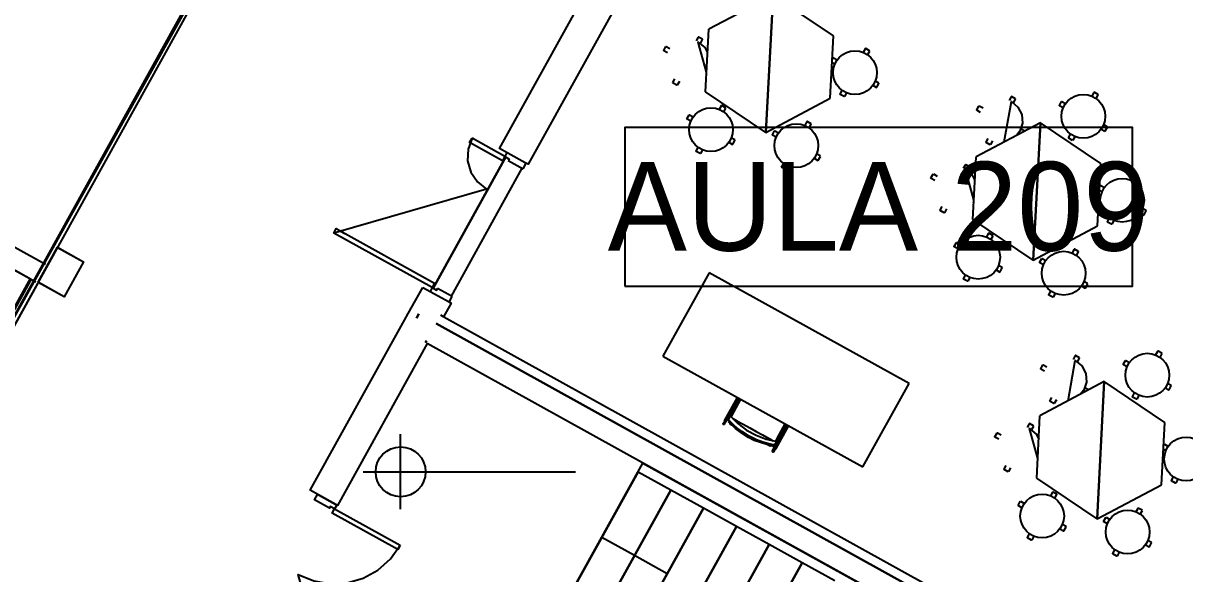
# Model space of a CAD drawing. Header units: metres. Extents: x 3.2 to 22.3, y 0.7 to 22.8.
# Drawn here: x 12.905 to 16.565, y 7.444 to 9.179 of the extents above; entities that cross this region are included whole.
import ezdxf

# ---------------------------------------------------------------- set-up
doc = ezdxf.new("R2010")
doc.units = ezdxf.units.M
for name, color, linetype in [('ARREDI', 9, 'Continuous'), ('PARETI_STRUTTURE', 7, 'Continuous'), ('PORTE_SCALE', 2, 'Continuous'), ('WAYFINDING_RIQUADRI', 7, 'Continuous'), ('WAYFINDING_TESTI', 7, 'Continuous')]:
    doc.layers.add(name, color=color, linetype=linetype)

msp = doc.modelspace()

# ---------------------------------------------------------------- linework, layer by layer
at = {"layer": 'ARREDI'}
msp.add_lwpolyline([(12.646, 7.8424), (15.4497, 12.9001)], close=True, dxfattribs=at)
for points in [[(15.4622, 12.8902), (12.646, 7.8424)], [(12.6655, 7.8452), (15.4622, 12.8902)], [(10.0882, 10.0197), (12.9749, 8.4195)], [(10.0576, 9.9646), (12.9444, 8.3644)], [(15.4581, 9.1388), (15.2677, 9.267), (15.245, 8.8345), (15.2677, 9.267), (15.0649, 9.1594)], [(15.0546, 8.9628), (15.0649, 9.1594)], [(15.0314, 9.1346), (15.0249, 9.1229)], [(15.0325, 9.1349), (15.0314, 9.1346)], [(15.0578, 9.0246), (15.032, 9.1194), (15.0525, 9.1021), (15.061, 9.0855)], [(15.0449, 9.128), (15.0325, 9.1349)], [(15.0387, 9.1152), (15.0452, 9.127)], [(15.0452, 9.127), (15.0449, 9.128)], [(15.4478, 8.9422), (15.4581, 9.1388)], [(14.9229, 9.0931), (14.9298, 9.1055)], [(14.9232, 9.092), (14.9229, 9.0931)], [(14.9349, 9.0855), (14.9232, 9.092)], [(14.9298, 9.1055), (14.9308, 9.1058)], [(14.9308, 9.1058), (14.9426, 9.0993)], [(15.5584, 9.0985), (15.5519, 9.0868)], [(15.5594, 9.0988), (15.5584, 9.0985)], [(15.5718, 9.092), (15.5594, 9.0988)], [(15.5656, 9.0792), (15.5721, 9.0909)], [(15.5721, 9.0909), (15.5718, 9.092)], [(15.4619, 9.0494), (15.4537, 9.054)], [(15.4542, 9.0649), (15.4567, 9.0694)], [(15.4567, 9.0694), (15.4578, 9.0697)], [(15.4578, 9.0697), (15.4695, 9.0632)], [(15.0547, 9.0191), (15.0575, 9.0175)], [(14.952, 8.9914), (14.9585, 9.0031)], [(14.9523, 8.9903), (14.952, 8.9914)], [(14.9647, 8.9835), (14.9523, 8.9903)], [(14.9658, 8.9838), (14.9647, 8.9835)], [(14.9723, 8.9955), (14.9658, 8.9838)], [(15.479, 8.9553), (15.4855, 8.9671)], [(15.5816, 8.983), (15.5933, 8.9765)], [(15.601, 8.9903), (15.5892, 8.9968)], [(15.5933, 8.9765), (15.5944, 8.9768)], [(15.5944, 8.9768), (15.6013, 8.9892)], [(15.6013, 8.9892), (15.601, 8.9903)], [(15.245, 8.8345), (15.0546, 8.9628)], [(15.245, 8.8345), (15.4478, 8.9422)], [(15.4793, 8.9543), (15.479, 8.9553)], [(15.4917, 8.9474), (15.4793, 8.9543)], [(15.4928, 8.9477), (15.4917, 8.9474)], [(15.4993, 8.9594), (15.4928, 8.9477)], [(15.9962, 8.8047), (16.0186, 8.9318), (16.0392, 8.9145), (16.0515, 8.8906), (16.0537, 8.8638), (16.0455, 8.8382), (16.0343, 8.8249)], [(16.018, 8.947), (16.0115, 8.9353)], [(16.0191, 8.9473), (16.018, 8.947)], [(16.0315, 8.9404), (16.0191, 8.9473)], [(16.0253, 8.9276), (16.0318, 8.9394)], [(16.0318, 8.9394), (16.0315, 8.9404)], [(16.1697, 8.9193), (16.1765, 8.9317)], [(16.1765, 8.9317), (16.1776, 8.932)], [(16.1776, 8.932), (16.1893, 8.9255)], [(16.2782, 8.9609), (16.2717, 8.9491)], [(16.2793, 8.9612), (16.2782, 8.9608)], [(16.2917, 8.9543), (16.2793, 8.9612)], [(16.2855, 8.9415), (16.292, 8.9532)], [(16.292, 8.9532), (16.2917, 8.9543)], [(15.1047, 8.919), (15.0982, 8.9073)], [(15.1058, 8.9193), (15.1047, 8.919)], [(15.1182, 8.9124), (15.1058, 8.9193)], [(15.112, 8.8996), (15.1185, 8.9114)], [(15.1185, 8.9114), (15.1182, 8.9124)], [(15.9095, 8.9054), (15.9164, 8.9178)], [(15.9098, 8.9044), (15.9095, 8.9054)], [(15.9215, 8.8979), (15.9098, 8.9044)], [(15.9164, 8.9178), (15.9175, 8.9182)], [(15.9174, 8.9181), (15.9292, 8.9116)], [(16.17, 8.9182), (16.1697, 8.9193)], [(16.1817, 8.9117), (16.17, 8.9182)], [(14.9962, 8.8775), (15.003, 8.8899)], [(14.9965, 8.8764), (14.9962, 8.8775)], [(15.0082, 8.8699), (14.9965, 8.8764)], [(15.003, 8.8899), (15.0041, 8.8902)], [(15.0041, 8.8902), (15.0158, 8.8837)], [(15.3739, 8.8686), (15.3674, 8.8569)], [(15.375, 8.8689), (15.3739, 8.8686)], [(15.3874, 8.862), (15.375, 8.8689)], [(15.3812, 8.8492), (15.3877, 8.861)], [(15.3877, 8.861), (15.3874, 8.862)], [(16.3003, 8.7368), (16.1099, 8.865), (16.0872, 8.4325), (16.1099, 8.865), (15.9071, 8.7574)], [(16.3208, 8.8526), (16.3091, 8.8591)], [(15.2654, 8.8271), (15.2722, 8.8395)], [(15.2657, 8.826), (15.2654, 8.8271)], [(15.2774, 8.8195), (15.2657, 8.826)], [(15.2722, 8.8395), (15.2733, 8.8398)], [(15.2733, 8.8398), (15.285, 8.8333)], [(16.0413, 8.8315), (16.0439, 8.83)], [(16.0605, 8.8388), (16.0489, 8.8453)], [(16.1988, 8.8176), (16.2053, 8.8294)], [(16.2191, 8.8217), (16.2126, 8.81)], [(16.3014, 8.8454), (16.3132, 8.8389)], [(16.3132, 8.8389), (16.3142, 8.8392)], [(16.3142, 8.8392), (16.3211, 8.8516)], [(16.3211, 8.8516), (16.3208, 8.8526)], [(15.0253, 8.7758), (15.0318, 8.7875)], [(15.128, 8.8035), (15.1397, 8.797)], [(15.1473, 8.8108), (15.1356, 8.8173)], [(15.1397, 8.797), (15.1407, 8.7973)], [(15.1407, 8.7973), (15.1476, 8.8097)], [(15.1476, 8.8097), (15.1473, 8.8108)], [(15.9387, 8.8038), (15.9452, 8.8155)], [(15.939, 8.8027), (15.9387, 8.8038)], [(15.9514, 8.7958), (15.939, 8.8027)], [(15.9524, 8.7962), (15.9514, 8.7958)], [(15.9589, 8.8079), (15.9524, 8.7962)], [(16.1991, 8.8166), (16.1988, 8.8176)], [(16.2115, 8.8097), (16.1991, 8.8166)], [(16.2126, 8.81), (16.2115, 8.8097)], [(15.0256, 8.7747), (15.0253, 8.7758)], [(15.038, 8.7679), (15.0256, 8.7747)], [(15.0391, 8.7682), (15.038, 8.7679)], [(15.0456, 8.7799), (15.0391, 8.7682)], [(15.3971, 8.7531), (15.4089, 8.7466)], [(15.4165, 8.7604), (15.4048, 8.7669)], [(15.4099, 8.7469), (15.4168, 8.7593)], [(15.4168, 8.7593), (15.4165, 8.7604)], [(15.8968, 8.5608), (15.9071, 8.7574)], [(15.2945, 8.7254), (15.301, 8.7371)], [(15.2948, 8.7243), (15.2945, 8.7254)], [(15.3072, 8.7175), (15.2948, 8.7243)], [(15.3083, 8.7178), (15.3072, 8.7175)], [(15.3148, 8.7295), (15.3083, 8.7178)], [(15.4089, 8.7466), (15.4099, 8.7469)], [(15.8736, 8.7326), (15.8671, 8.7209)], [(15.8747, 8.7329), (15.8736, 8.7326)], [(15.9, 8.6226), (15.8742, 8.7174), (15.8947, 8.7001), (15.9032, 8.6835)], [(15.8871, 8.726), (15.8747, 8.7329)], [(15.8809, 8.7132), (15.8874, 8.725)], [(15.8874, 8.725), (15.8871, 8.726)], [(16.29, 8.5402), (16.3003, 8.7368)], [(15.7651, 8.6911), (15.7719, 8.7035)], [(15.7654, 8.69), (15.7651, 8.6911)], [(15.7771, 8.6835), (15.7654, 8.69)], [(15.7719, 8.7035), (15.773, 8.7038)], [(15.773, 8.7038), (15.7847, 8.6973)], [(16.4005, 8.6965), (16.394, 8.6848)], [(16.4016, 8.6968), (16.4005, 8.6965)], [(16.414, 8.69), (16.4016, 8.6968)], [(16.4078, 8.6772), (16.4143, 8.6889)], [(16.4143, 8.6889), (16.414, 8.69)], [(16.304, 8.6474), (16.2959, 8.652)], [(16.2964, 8.6629), (16.2989, 8.6674)], [(16.2989, 8.6674), (16.3, 8.6677)], [(16.3, 8.6677), (16.3117, 8.6612)], [(15.7942, 8.5894), (15.8007, 8.6011)], [(15.8968, 8.6171), (15.8997, 8.6156)], [(15.7945, 8.5883), (15.7942, 8.5894)], [(15.8069, 8.5815), (15.7945, 8.5883)], [(15.808, 8.5818), (15.8069, 8.5815)], [(15.8145, 8.5935), (15.808, 8.5818)], [(16.3212, 8.5533), (16.3277, 8.5651)], [(16.4238, 8.581), (16.4355, 8.5745)], [(16.4432, 8.5883), (16.4314, 8.5948)], [(16.4355, 8.5745), (16.4366, 8.5748)], [(16.4366, 8.5748), (16.4435, 8.5872)], [(16.4435, 8.5872), (16.4432, 8.5883)], [(16.0872, 8.4325), (15.8968, 8.5608)], [(16.0872, 8.4325), (16.29, 8.5402)], [(16.3215, 8.5523), (16.3212, 8.5533)], [(16.3339, 8.5454), (16.3215, 8.5523)], [(16.3349, 8.5457), (16.3339, 8.5454)], [(16.3414, 8.5574), (16.3349, 8.5457)], [(15.9469, 8.517), (15.9404, 8.5053)], [(15.948, 8.5173), (15.9469, 8.517)], [(15.9604, 8.5104), (15.948, 8.5173)], [(15.9542, 8.4976), (15.9607, 8.5094)], [(15.9607, 8.5094), (15.9604, 8.5104)], [(15.8384, 8.4755), (15.8452, 8.4879)], [(15.8387, 8.4744), (15.8384, 8.4755)], [(15.8504, 8.4679), (15.8387, 8.4744)], [(15.8452, 8.4879), (15.8463, 8.4882)], [(15.8463, 8.4882), (15.858, 8.4817)], [(16.2161, 8.4666), (16.2096, 8.4549)], [(16.2171, 8.4669), (16.2161, 8.4666)], [(16.2295, 8.46), (16.2171, 8.4669)], [(16.2233, 8.4473), (16.2298, 8.459)], [(16.2298, 8.459), (16.2295, 8.46)], [(16.1075, 8.4251), (16.1144, 8.4375)], [(16.1079, 8.424), (16.1075, 8.4251)], [(16.1196, 8.4175), (16.1079, 8.424)], [(16.1144, 8.4375), (16.1155, 8.4378)], [(16.1155, 8.4378), (16.1272, 8.4313)], [(15.0662, 8.3926), (14.9207, 8.1302)], [(15.6964, 8.0433), (15.0662, 8.3926)], [(15.8675, 8.3738), (15.874, 8.3855)], [(15.9701, 8.4015), (15.9819, 8.395)], [(15.9895, 8.4088), (15.9778, 8.4153)], [(15.9819, 8.395), (15.9829, 8.3953)], [(15.9829, 8.3953), (15.9898, 8.4077)], [(15.9898, 8.4077), (15.9895, 8.4088)], [(15.8678, 8.3727), (15.8675, 8.3738)], [(15.8802, 8.3659), (15.8678, 8.3727)], [(15.8813, 8.3662), (15.8802, 8.3659)], [(15.8878, 8.3779), (15.8813, 8.3662)], [(16.2393, 8.3511), (16.2511, 8.3446)], [(16.2587, 8.3584), (16.247, 8.3649)], [(16.2511, 8.3446), (16.2521, 8.3449)], [(16.2521, 8.3449), (16.259, 8.3573)], [(16.259, 8.3573), (16.2587, 8.3584)], [(16.1367, 8.3234), (16.1432, 8.3351)], [(16.137, 8.3223), (16.1367, 8.3234)], [(16.1494, 8.3155), (16.137, 8.3223)], [(16.1505, 8.3158), (16.1494, 8.3155)], [(16.157, 8.3275), (16.1505, 8.3158)], [(14.9207, 8.1302), (15.5509, 7.7809)], [(16.2194, 8.1316), (16.2129, 8.1198)], [(16.2205, 8.1319), (16.2194, 8.1316)], [(16.2329, 8.125), (16.2205, 8.1319)], [(16.4796, 8.1454), (16.4731, 8.1337)], [(16.4806, 8.1457), (16.4796, 8.1454)], [(16.493, 8.1389), (16.4806, 8.1457)], [(16.4869, 8.1261), (16.4934, 8.1378)], [(16.4933, 8.1378), (16.493, 8.1389)], [(16.1109, 8.09), (16.1178, 8.1024)], [(16.1112, 8.089), (16.1109, 8.09)], [(16.1229, 8.0825), (16.1112, 8.089)], [(16.1178, 8.1024), (16.1188, 8.1027)], [(16.1188, 8.1027), (16.1306, 8.0962)], [(16.1975, 7.9892), (16.22, 8.1164), (16.2405, 8.099), (16.2529, 8.0751), (16.2551, 8.0483), (16.2469, 8.0227), (16.2356, 8.0095)], [(16.2267, 8.1122), (16.2332, 8.1239)], [(16.2332, 8.1239), (16.2329, 8.125)], [(16.371, 8.1039), (16.3779, 8.1163)], [(16.3714, 8.1028), (16.371, 8.1039)], [(16.3831, 8.0963), (16.3714, 8.1028)], [(16.3779, 8.1163), (16.379, 8.1166)], [(16.379, 8.1166), (16.3907, 8.1101)], [(15.5509, 7.7809), (15.6964, 8.0433)], [(16.5017, 7.9213), (16.3113, 8.0496), (16.2886, 7.6171), (16.3113, 8.0496), (16.1085, 7.9419)], [(16.2427, 8.0161), (16.2453, 8.0146)], [(16.2619, 8.0234), (16.2503, 8.0298)], [(16.5028, 8.0299), (16.5146, 8.0234)], [(16.5222, 8.0372), (16.5105, 8.0437)], [(16.5146, 8.0234), (16.5156, 8.0237)], [(16.5156, 8.0237), (16.5225, 8.0361)], [(16.5225, 8.0361), (16.5222, 8.0372)], [(15.135, 7.9398), (15.1412, 7.951), (15.1561, 7.9777), (15.1635, 7.9911), (15.1654, 7.9946)], [(16.14, 7.9884), (16.1465, 8.0001)], [(16.1403, 7.9873), (16.14, 7.9884)], [(16.1528, 7.9804), (16.1403, 7.9873)], [(16.1538, 7.9807), (16.1527, 7.9804)], [(16.1603, 7.9925), (16.1538, 7.9807)], [(16.4002, 8.0022), (16.4067, 8.014)], [(16.4005, 8.0012), (16.4002, 8.0022)], [(16.4129, 7.9943), (16.4005, 8.0012)], [(16.414, 7.9946), (16.4129, 7.9943)], [(16.4205, 8.0063), (16.414, 7.9946)], [(15.1288, 7.9407), (15.1282, 7.9412), (15.1279, 7.9418), (15.1277, 7.9426), (15.1279, 7.9433), (15.1281, 7.9437), (15.1281, 7.9437), (15.1283, 7.9439), (15.1288, 7.9444), (15.1296, 7.9446)], [(15.1277, 7.9315), (15.1301, 7.9369), (15.1326, 7.9423), (15.1566, 7.918), (15.1839, 7.8973), (15.2139, 7.8807), (15.2459, 7.8685), (15.2793, 7.861), (15.2761, 7.8561), (15.2727, 7.8511), (15.2719, 7.8508), (15.2702, 7.8506), (15.268, 7.8508), (15.2655, 7.8511)], [(15.1296, 7.9446), (15.1303, 7.9446), (15.131, 7.9443), (15.1316, 7.9438), (15.1319, 7.9432), (15.1321, 7.9425)], [(15.1326, 7.9423), (15.1302, 7.9404)], [(15.1302, 7.9404), (15.1326, 7.9423)], [(15.1124, 7.9144), (15.1117, 7.9144), (15.111, 7.9147), (15.1104, 7.9152), (15.11, 7.9159), (15.1099, 7.9166), (15.1101, 7.9173), (15.1103, 7.9178), (15.1103, 7.9178), (15.1105, 7.918), (15.111, 7.9184), (15.1118, 7.9187)], [(15.1142, 7.9165), (15.1141, 7.9157), (15.1139, 7.9153), (15.1139, 7.9153), (15.1137, 7.9151), (15.1131, 7.9147), (15.1124, 7.9144)], [(15.1148, 7.9262), (15.1148, 7.9262), (15.1148, 7.9262), (15.1151, 7.926), (15.1155, 7.9258)], [(15.1161, 7.9254), (15.1155, 7.9258)], [(15.1237, 7.9296), (15.1231, 7.9301), (15.1228, 7.9307), (15.1226, 7.9314), (15.1227, 7.9315), (15.1228, 7.9322), (15.1229, 7.9323), (15.1232, 7.9328), (15.1238, 7.9332), (15.1245, 7.9335)], [(15.1245, 7.9335), (15.1252, 7.9335), (15.1259, 7.9332), (15.1265, 7.9327), (15.1269, 7.9321), (15.127, 7.9314), (15.127, 7.9313), (15.1268, 7.9306), (15.1268, 7.9305), (15.1265, 7.93), (15.1259, 7.9295), (15.1252, 7.9293)], [(15.1248, 7.9291), (15.1272, 7.9345), (15.1278, 7.9358)], [(15.1264, 7.9257), (15.1256, 7.9267)], [(15.1257, 7.9267), (15.1264, 7.9257)], [(15.1315, 7.9254), (15.1298, 7.9274), (15.1286, 7.9292), (15.1278, 7.9307), (15.1277, 7.9316)], [(15.1315, 7.9254), (15.1299, 7.9273), (15.1286, 7.9292), (15.1278, 7.9307), (15.1277, 7.9315)], [(15.1281, 7.9226), (15.1279, 7.9224), (15.1279, 7.9224), (15.1279, 7.9225), (15.1281, 7.9226), (15.129, 7.9234), (15.1295, 7.9239), (15.1301, 7.9244)], [(15.1301, 7.9244), (15.1306, 7.9248), (15.1309, 7.9251), (15.1311, 7.9253)], [(15.132, 7.9184), (15.1316, 7.9178), (15.1313, 7.9172), (15.1311, 7.9168), (15.1309, 7.9165)], [(15.1756, 7.8876), (15.16, 7.8989), (15.1452, 7.9116), (15.1315, 7.9254)], [(15.1756, 7.8876), (15.1601, 7.8988), (15.1453, 7.9115), (15.1316, 7.9253)], [(15.1413, 7.9335), (15.1535, 7.9267)], [(15.1413, 7.9335), (15.1538, 7.9266), (15.1739, 7.9154), (15.1941, 7.9042), (15.2144, 7.893), (15.2346, 7.8818), (15.2547, 7.8706), (15.2672, 7.8637)], [(15.2759, 7.8617), (15.2809, 7.8709), (15.2872, 7.8822), (15.2935, 7.8935), (15.2998, 7.9048), (15.306, 7.9161)], [(16.075, 7.9172), (16.0685, 7.9055)], [(16.076, 7.9175), (16.075, 7.9172)], [(16.0885, 7.9106), (16.076, 7.9175)], [(16.0823, 7.8978), (16.0888, 7.9095)], [(16.0888, 7.9095), (16.0884, 7.9106)], [(16.0982, 7.7453), (16.1085, 7.9419)], [(16.4914, 7.7248), (16.5017, 7.9213)], [(15.1761, 7.8873), (15.1901, 7.8788)], [(15.19, 7.8788), (15.1761, 7.8872)], [(15.2655, 7.8511), (15.2466, 7.8554), (15.228, 7.8612), (15.2099, 7.8686), (15.195, 7.8761)], [(15.2654, 7.8511), (15.2464, 7.8554), (15.2279, 7.8613), (15.2099, 7.8686), (15.195, 7.876)], [(15.255, 7.8705), (15.2672, 7.8637)], [(15.9664, 7.8756), (15.9733, 7.888)], [(15.9668, 7.8746), (15.9665, 7.8756)], [(15.9785, 7.8681), (15.9668, 7.8746)], [(15.9733, 7.888), (15.9744, 7.8883)], [(15.9744, 7.8883), (15.9861, 7.8818)], [(16.1014, 7.8071), (16.0756, 7.902), (16.0961, 7.8846), (16.1046, 7.8681)], [(15.2583, 7.8459), (15.2584, 7.8462), (15.2587, 7.8466), (15.259, 7.8472), (15.2593, 7.8478)], [(15.265, 7.8468), (15.2649, 7.8465), (15.2649, 7.8464), (15.2649, 7.8465)], [(15.2653, 7.8487), (15.2652, 7.8479), (15.2651, 7.8473)], [(15.2651, 7.8473), (15.2662, 7.8471)], [(15.2661, 7.8471), (15.2651, 7.8473)], [(15.2654, 7.8494), (15.2655, 7.85), (15.2656, 7.8505), (15.2657, 7.8507)], [(15.2728, 7.8511), (15.272, 7.8508), (15.2703, 7.8506), (15.2681, 7.8507), (15.2655, 7.8511)], [(15.2674, 7.8469), (15.2686, 7.8469)], [(15.2688, 7.8469), (15.2675, 7.8469)], [(15.2697, 7.8468), (15.2714, 7.847)], [(15.2714, 7.8469), (15.2698, 7.8468)], [(15.2722, 7.8478), (15.272, 7.8485), (15.2721, 7.8493), (15.2724, 7.8498), (15.2724, 7.8499), (15.273, 7.8504), (15.2737, 7.8507), (15.2744, 7.8507), (15.2751, 7.8505), (15.2757, 7.85), (15.2761, 7.8494)], [(15.2761, 7.8494), (15.2763, 7.8487), (15.2762, 7.848), (15.276, 7.8474), (15.2759, 7.8473), (15.2754, 7.8468), (15.2754, 7.8468), (15.2747, 7.8465), (15.2739, 7.8465), (15.2732, 7.8467), (15.2726, 7.8472)], [(15.2764, 7.8536), (15.2755, 7.8522), (15.2731, 7.8487)], [(15.2743, 7.8378), (15.2737, 7.8381)], [(15.275, 7.8374), (15.2747, 7.8375), (15.2743, 7.8378)], [(15.275, 7.8374), (15.2751, 7.8373)], [(15.279, 7.8587), (15.2793, 7.861)], [(15.2792, 7.8601), (15.2797, 7.8606), (15.2804, 7.8609), (15.2811, 7.8609), (15.2819, 7.8607), (15.2825, 7.8603), (15.2829, 7.8596)], [(15.2829, 7.8596), (15.2831, 7.8589), (15.283, 7.8582), (15.2829, 7.8579), (15.2829, 7.8579), (15.2826, 7.8575), (15.2821, 7.857), (15.2814, 7.8567), (15.2806, 7.8567)], [(16.5054, 7.832), (16.4972, 7.8365)], [(16.4978, 7.8475), (16.5003, 7.852)], [(16.5003, 7.852), (16.5013, 7.8523)], [(16.5013, 7.8523), (16.5131, 7.8458)], [(15.2663, 7.8291), (15.2661, 7.8298), (15.2662, 7.8306), (15.2663, 7.8308), (15.2663, 7.8308), (15.2666, 7.8312), (15.2671, 7.8317)], [(15.2703, 7.8308), (15.2705, 7.8301), (15.2704, 7.8293), (15.2703, 7.8291), (15.2703, 7.8291), (15.27, 7.8287), (15.2695, 7.8281), (15.2688, 7.8278), (15.2681, 7.8278), (15.2673, 7.828), (15.2667, 7.8285), (15.2663, 7.8291)], [(16.0982, 7.8017), (16.101, 7.8001)], [(15.9956, 7.774), (16.0021, 7.7857)], [(15.9959, 7.7729), (15.9956, 7.774)], [(16.0083, 7.766), (15.9959, 7.7729)], [(16.0094, 7.7663), (16.0083, 7.766)], [(16.0159, 7.7781), (16.0094, 7.7663)], [(16.2886, 7.6171), (16.0982, 7.7453)], [(16.2886, 7.6171), (16.4914, 7.7247)], [(16.5229, 7.7368), (16.5225, 7.7379)], [(16.5226, 7.7379), (16.5291, 7.7496)], [(16.5353, 7.73), (16.5229, 7.7368)], [(16.5363, 7.7303), (16.5353, 7.73)], [(16.5428, 7.742), (16.5363, 7.7303)], [(16.1483, 7.7016), (16.1418, 7.6899)], [(16.1493, 7.7019), (16.1483, 7.7016)], [(16.1617, 7.695), (16.1493, 7.7019)], [(16.1555, 7.6822), (16.162, 7.6939)], [(16.162, 7.6939), (16.1617, 7.695)], [(16.0397, 7.66), (16.0466, 7.6724)], [(16.04, 7.659), (16.0397, 7.66)], [(16.0518, 7.6525), (16.04, 7.659)], [(16.0466, 7.6724), (16.0477, 7.6727)], [(16.0477, 7.6727), (16.0594, 7.6662)], [(16.4175, 7.6512), (16.411, 7.6395)], [(16.4185, 7.6515), (16.4175, 7.6512)], [(16.4309, 7.6446), (16.4185, 7.6515)], [(16.3089, 7.6096), (16.3158, 7.622)], [(16.3158, 7.622), (16.3169, 7.6223)], [(16.3169, 7.6223), (16.3286, 7.6158)], [(16.4247, 7.6318), (16.4312, 7.6436)], [(16.4312, 7.6436), (16.4309, 7.6446)], [(16.1715, 7.5861), (16.1832, 7.5796)], [(16.1909, 7.5934), (16.1792, 7.5999)], [(16.1832, 7.5796), (16.1843, 7.5799)], [(16.1843, 7.5799), (16.1912, 7.5923)], [(16.1912, 7.5923), (16.1909, 7.5934)], [(16.3092, 7.6086), (16.3089, 7.6096)], [(16.321, 7.6021), (16.3092, 7.6086)], [(16.0689, 7.5584), (16.0754, 7.5701)], [(16.0692, 7.5573), (16.0689, 7.5584)], [(16.0816, 7.5504), (16.0692, 7.5573)], [(16.0827, 7.5507), (16.0816, 7.5504)], [(16.0892, 7.5625), (16.0827, 7.5507)], [(16.4601, 7.543), (16.4483, 7.5495)], [(16.4535, 7.5295), (16.4604, 7.5419)], [(16.4604, 7.5419), (16.4601, 7.543)], [(16.3381, 7.508), (16.3446, 7.5197)], [(16.3384, 7.5069), (16.3381, 7.508)], [(16.3508, 7.5), (16.3384, 7.5069)], [(16.3584, 7.5121), (16.3519, 7.5004)], [(16.4407, 7.5357), (16.4524, 7.5292)], [(16.4524, 7.5292), (16.4535, 7.5295)], [(16.3519, 7.5003), (16.3508, 7.5)]]:
    msp.add_lwpolyline(points, dxfattribs=at)
for centre in [(15.5256, 9.0231), (16.2454, 8.8854), (15.0719, 8.8436), (15.3411, 8.7932), (16.3677, 8.6211), (15.9141, 8.4416), (16.1833, 8.3912), (16.4468, 8.07), (16.5691, 7.8057), (16.1155, 7.6262), (16.3847, 7.5758)]:
    msp.add_circle(centre, 0.0689, dxfattribs=at)
at = {"layer": 'PARETI_STRUTTURE'}
for points in [[(14.4318, 8.7697), (14.406, 8.7841), (14.9396, 9.7466)], [(15.0205, 9.7017), (15.0291, 9.6969), (14.4956, 8.7344), (14.4869, 8.7392)], [(14.3191, 8.8165), (14.3065, 8.7817), (14.3052, 8.7448), (14.3154, 8.7093), (14.336, 8.6787), (14.3651, 8.6559), (13.8834, 8.5178), (13.891, 8.5315), (14.201, 8.3597), (14.1933, 8.346), (14.2071, 8.3383), (14.21, 8.3435)], [(14.4291, 8.7713), (14.4224, 8.7592), (14.4148, 8.7454), (14.3115, 8.8027), (14.3191, 8.8165)], [(14.4224, 8.7592), (14.3191, 8.8165)], [(14.1961, 8.3444), (14.4252, 8.7577)], [(14.4224, 8.7592), (14.4362, 8.7516)], [(14.4869, 8.7392), (14.4319, 8.7697)], [(14.4869, 8.7392), (14.4319, 8.7697)], [(14.4362, 8.7516), (14.4333, 8.7464)], [(14.2541, 8.3191), (14.4774, 8.722)], [(14.4333, 8.7464), (14.4802, 8.7204)], [(14.4802, 8.7204), (14.4897, 8.7377)], [(14.1933, 8.346), (13.8834, 8.5178)], [(13.9048, 8.5239), (13.9186, 8.5163)], [(13.0133, 8.4725), (13.0953, 8.427), (13.0342, 8.3168), (12.9522, 8.3623), (12.6655, 7.8452), (12.7479, 7.7995), (12.702, 7.7169), (12.6194, 7.7627), (12.591, 7.7115)], [(12.8304, 8.4276), (12.9303, 8.3722)], [(12.9303, 8.3722), (12.6439, 7.8556), (12.5441, 7.911)], [(12.9268, 8.3741), (12.6405, 7.8576)], [(14.1179, 8.2642), (14.1636, 8.3467)], [(14.1636, 8.3467), (14.1894, 8.3324)], [(14.1933, 8.346), (14.1867, 8.3339)], [(14.1894, 8.3324), (14.2445, 8.3018)], [(14.1894, 8.3324), (14.2445, 8.3018)], [(14.2568, 8.3175), (14.21, 8.3435)], [(14.2473, 8.3003), (14.2568, 8.3175)], [(14.2445, 8.3018), (14.2531, 8.2971), (14.2293, 8.254), (14.2206, 8.2588)], [(13.835, 7.693), (13.8092, 7.7073), (14.1064, 8.2436)], [(14.1064, 8.2436), (14.1179, 8.2642)], [(14.1437, 8.2499), (14.1512, 8.2635)], [(14.1512, 8.2635), (14.1437, 8.2499)], [(14.2207, 8.2588), (16.4821, 7.0052)], [(14.2063, 8.233), (16.4678, 6.9793)], [(16.4678, 6.9793), (14.2063, 8.233)], [(14.1781, 8.1698), (13.8953, 7.6596), (13.8901, 7.6625)], [(14.1729, 8.1727), (14.1758, 8.1779)], [(14.1758, 8.1779), (14.1729, 8.1727)], [(16.4344, 6.9191), (14.1781, 8.1698)], [(15.1148, 7.9262), (15.1557, 8)], [(15.1595, 7.9979), (15.1291, 7.9431)], [(15.1306, 7.9407), (15.1616, 7.9967)], [(15.1654, 7.9946), (15.1351, 7.9398)], [(15.1103, 7.9178), (15.1281, 7.9437)], [(15.1279, 7.9429), (15.1229, 7.9323)], [(15.129, 7.9429), (15.1276, 7.9403)], [(15.1317, 7.9413), (15.1139, 7.9153)], [(15.1262, 7.9328), (15.1268, 7.9337)], [(15.1318, 7.9411), (15.1317, 7.941), (15.1317, 7.9408), (15.1316, 7.9407), (15.1316, 7.9406), (15.1315, 7.9405), (15.1315, 7.9404), (15.1314, 7.9402), (15.1313, 7.9401), (15.1313, 7.94), (15.1312, 7.9399), (15.1312, 7.9398), (15.1311, 7.9397), (15.1311, 7.9395), (15.131, 7.9394), (15.1309, 7.9393), (15.1309, 7.9392), (15.1308, 7.9391), (15.1308, 7.9389), (15.1307, 7.9388), (15.1307, 7.9387), (15.1306, 7.9386), (15.1306, 7.9385), (15.1305, 7.9384), (15.1304, 7.9382), (15.1304, 7.9381), (15.1303, 7.9379), (15.1302, 7.9378), (15.1302, 7.9376), (15.1301, 7.9375), (15.1301, 7.9374), (15.13, 7.9373), (15.1299, 7.9372), (15.1299, 7.9371), (15.1298, 7.9369), (15.1298, 7.9368), (15.1297, 7.9367), (15.1297, 7.9366), (15.1296, 7.9363), (15.1295, 7.9362), (15.1294, 7.9361), (15.1294, 7.936), (15.1293, 7.9359), (15.1293, 7.9357), (15.1292, 7.9356), (15.1292, 7.9355), (15.1291, 7.9354), (15.129, 7.9353), (15.129, 7.9351), (15.1289, 7.935), (15.1288, 7.9348), (15.1288, 7.9347), (15.1287, 7.9346), (15.1287, 7.9344), (15.1286, 7.9343), (15.1285, 7.9342), (15.1285, 7.9341), (15.1284, 7.934), (15.1284, 7.9338), (15.1283, 7.9337), (15.1282, 7.9335), (15.1282, 7.9334), (15.1281, 7.9332), (15.128, 7.9331), (15.128, 7.933), (15.1279, 7.9329), (15.1279, 7.9328), (15.1278, 7.9327), (15.1277, 7.9325), (15.1277, 7.9324), (15.1276, 7.9323), (15.1276, 7.9322), (15.1275, 7.9319), (15.1274, 7.9318), (15.1274, 7.9317), (15.1273, 7.9316), (15.1272, 7.9315), (15.1272, 7.9314), (15.1271, 7.9312), (15.1271, 7.9311), (15.127, 7.931), (15.127, 7.9309), (15.1269, 7.9308), (15.1269, 7.9306), (15.1268, 7.9305), (15.1268, 7.9305)], [(15.1904, 7.8736), (15.1689, 7.8869), (15.1489, 7.9024), (15.1305, 7.9197), (15.1279, 7.9224)], [(15.1376, 7.9128), (15.1309, 7.9165)], [(15.1925, 7.8774), (15.19, 7.8788), (15.1688, 7.8923), (15.1491, 7.9078), (15.1311, 7.9253)], [(15.316, 7.9111), (15.2751, 7.8373)], [(15.2759, 7.8618), (15.3062, 7.9165)], [(15.3096, 7.9137), (15.2793, 7.859)], [(15.2803, 7.8557), (15.3122, 7.9132)], [(14.0941, 7.6475), (14.0941, 7.8837)], [(15.2649, 7.8464), (15.2085, 7.8645), (15.1904, 7.8736)], [(15.2657, 7.8507), (15.2628, 7.8513), (15.2385, 7.8576), (15.215, 7.8663), (15.1925, 7.8774)], [(15.2583, 7.8459), (15.2521, 7.8493)], [(15.2663, 7.8308), (15.2736, 7.8475)], [(15.2829, 7.8579), (15.2703, 7.8291)], [(15.2787, 7.8597), (15.2724, 7.8498)], [(15.274, 7.8484), (15.2759, 7.8529)], [(15.2751, 7.8515), (15.2746, 7.8506)], [(15.2785, 7.8587), (15.2789, 7.8597)], [(13.976, 7.7656), (14.6453, 7.7656)], [(14.5063, 7.1594), (14.5054, 7.1578), (14.6087, 7.1005), (14.3643, 6.6597), (14.6087, 7.1005), (14.5054, 7.1578), (14.8576, 7.7932)], [(14.5139, 7.1732), (14.8576, 7.7932), (16.4344, 6.9191)], [(14.8423, 7.7656), (14.6132, 7.3524), (14.8423, 7.7656), (14.9456, 7.7084)], [(13.8928, 7.661), (13.8862, 7.6489), (13.8724, 7.6565), (13.8695, 7.6514), (13.8227, 7.6773), (13.8322, 7.6946)], [(13.835, 7.693), (13.8901, 7.6625)], [(13.8901, 7.6625), (13.835, 7.693)], [(15.0489, 7.6511), (14.9456, 7.7083), (14.7165, 7.2951), (14.9456, 7.7083)], [(15.1522, 7.5938), (15.0489, 7.6511), (14.8199, 7.2378), (15.0489, 7.6511)], [(14.0928, 7.5344), (14.0851, 7.5206), (13.8785, 7.6351), (13.8862, 7.6489)], [(13.8862, 7.6489), (14.0928, 7.5344)], [(15.2556, 7.5365), (15.1523, 7.5938), (14.9232, 7.1806), (15.1523, 7.5938)], [(14.8311, 7.5017), (14.7278, 7.559)], [(13.9097, 6.9605), (13.5998, 7.1323), (13.6074, 7.1461), (13.9174, 6.9743), (13.9097, 6.9605), (13.7716, 7.4423), (13.8205, 7.422), (13.8726, 7.413), (13.9254, 7.4159), (13.9763, 7.4305), (14.0226, 7.4561), (14.0621, 7.4913), (14.0928, 7.5344)], [(15.3589, 7.4793), (15.2556, 7.5365), (15.0265, 7.1233), (15.2556, 7.5365)], [(14.9344, 7.4445), (14.8311, 7.5017)], [(15.4622, 7.422), (15.3589, 7.4793), (15.1298, 7.066), (15.3589, 7.4793)]]:
    msp.add_lwpolyline(points, dxfattribs=at)
for points in [[(14.1961, 8.3444), (14.4252, 8.7577)], [(12.9516, 8.3626), (13.0126, 8.4728), (13.0953, 8.427), (13.0342, 8.3168)]]:
    msp.add_lwpolyline(points, close=True, dxfattribs=at)
msp.add_circle((14.0941, 7.7656), 0.0787, dxfattribs=at)
at = {"layer": 'PORTE_SCALE'}
msp.add_arc((22.3884, 3.2857), 8.4496, 147.24518, 147.32499, dxfattribs=at)
at = {"layer": 'WAYFINDING_RIQUADRI'}
msp.add_lwpolyline([(14.8, 8.35), (16.4, 8.35), (16.4, 8.85), (14.8, 8.85)], close=True, dxfattribs=at)

# ---------------------------------------------------------------- texts
at = {"layer": 'WAYFINDING_TESTI', "insert": (15.6, 8.6), "char_height": 0.28, "attachment_point": 5}
msp.add_mtext('AULA 209', dxfattribs=at)

doc.saveas('drawing.dxf')
